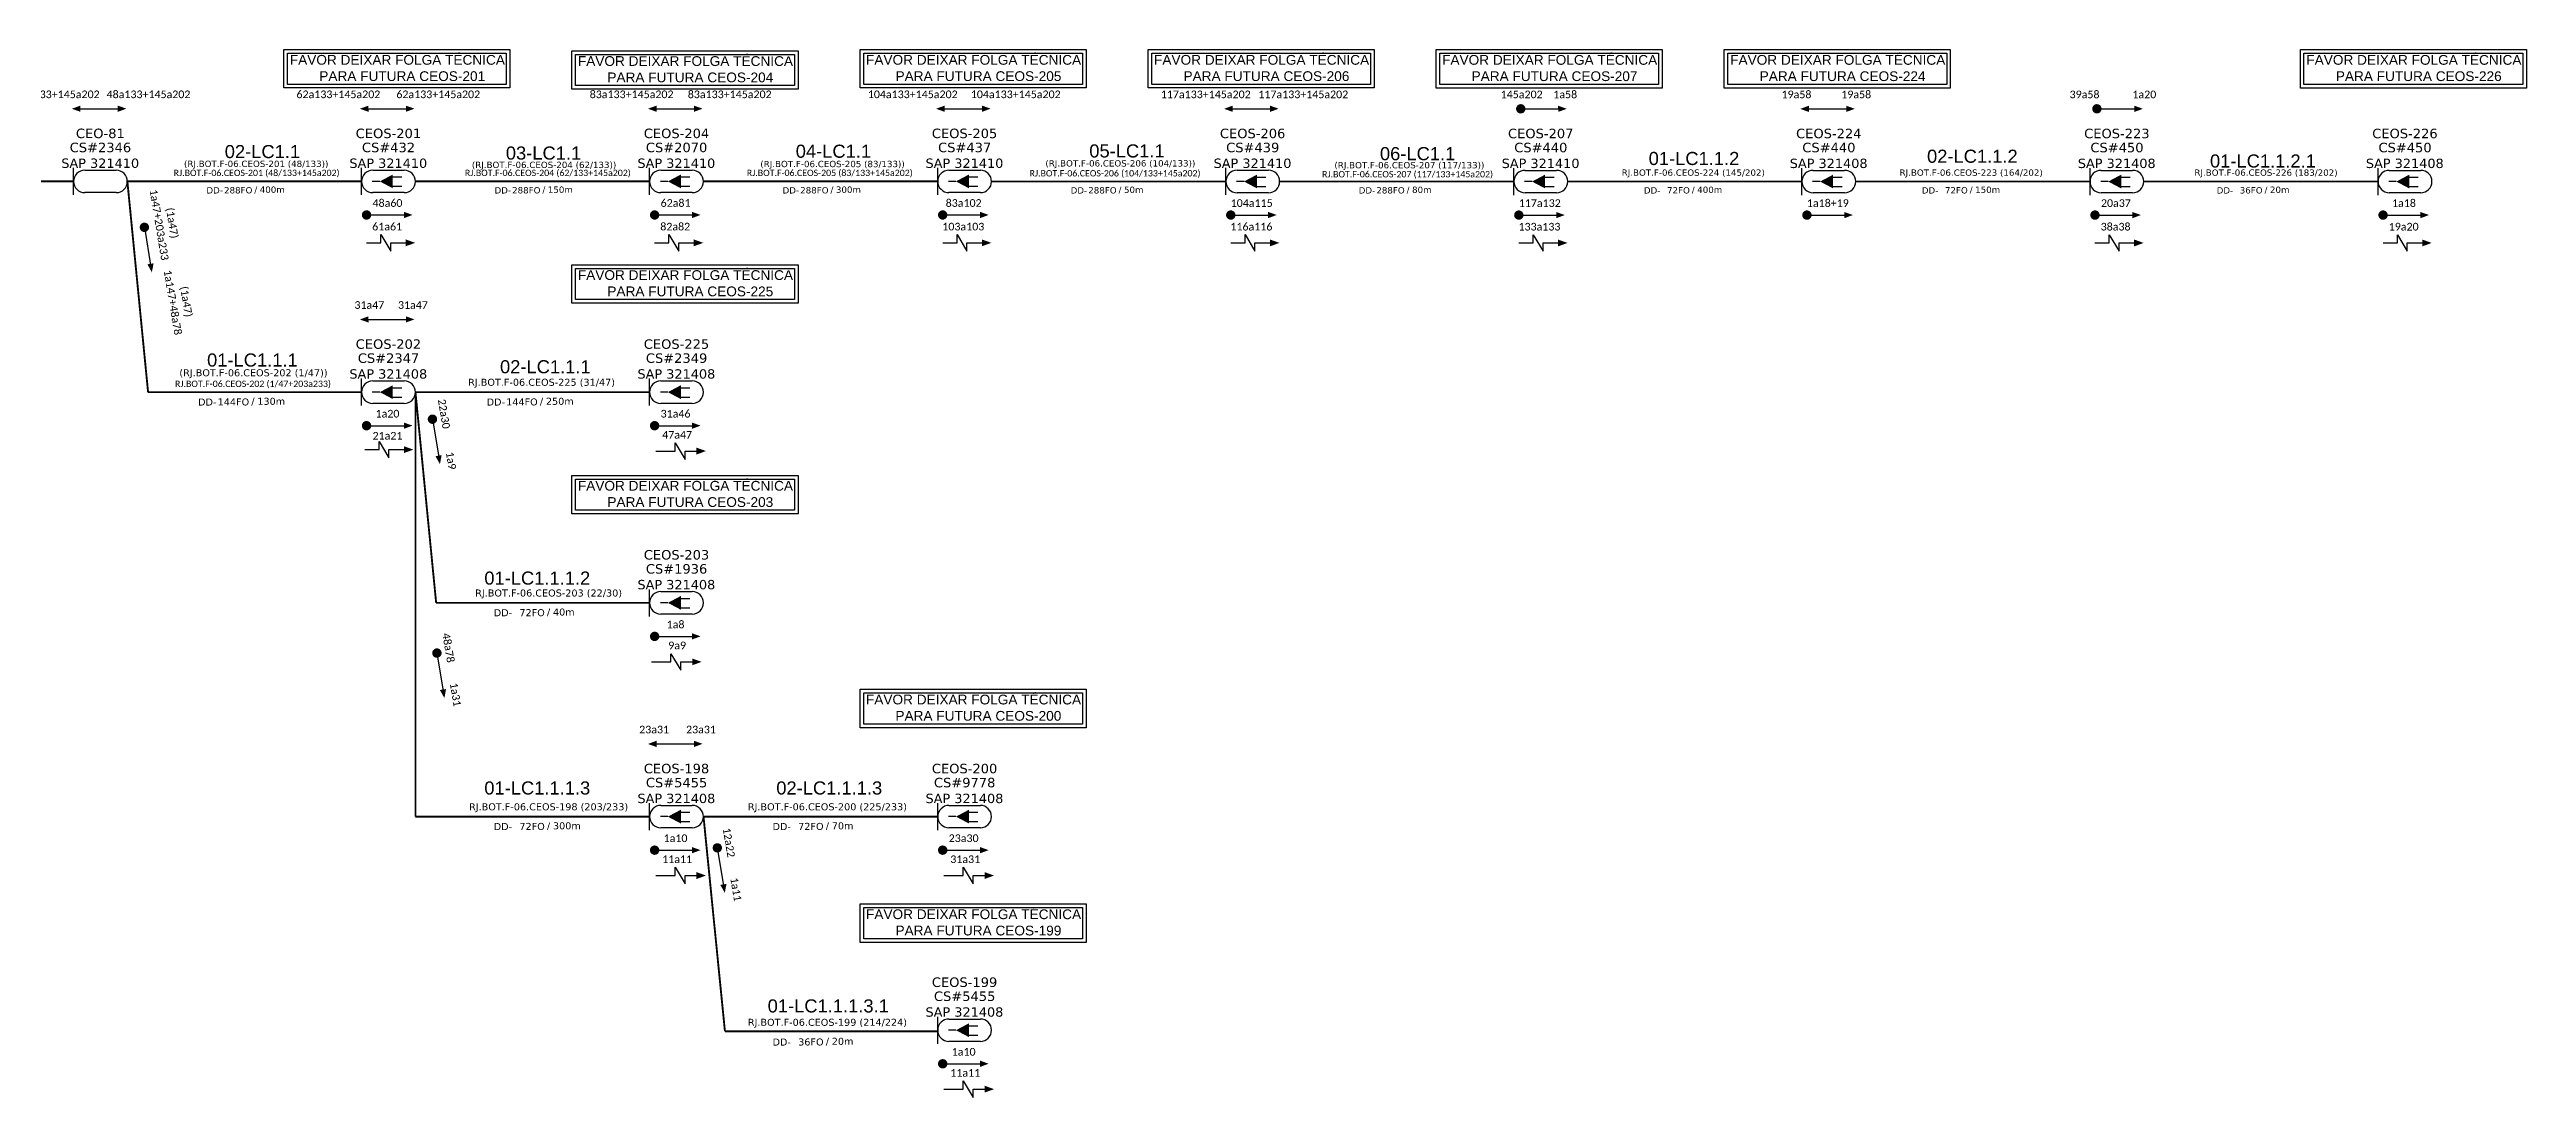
# Model space of a CAD drawing. Header units: inches. Extents: x 28 to 953, y -799 to -556.
# Drawn here: x 425 to 953, y -799 to -576 of the extents above; entities that cross this region are included whole.
import ezdxf
from ezdxf.enums import TextEntityAlignment as Align

# ---------------------------------------------------------------- set-up
doc = ezdxf.new("R2010")
doc.units = ezdxf.units.IN
doc.header["$MEASUREMENT"] = 0
doc.linetypes.add('ARILSUPP', pattern=[2.98, 1.42, -0.71, 0.14, -0.71])
for name, color, linetype in [('20.4-CEOS', 1, 'Continuous'), ('20.5-CABO AÉREO', 1, 'Continuous'), ('CEO', 1, 'Continuous'), ('LC1', 3, 'Continuous'), ('SETA', 7, 'Continuous')]:
    doc.layers.add(name, color=color, linetype=linetype)
doc.layers.add('40.1-ETIQUETAS', color=1, linetype='Continuous', lineweight=20)
doc.styles.add('ARIAL', font='arial.ttf')
doc.styles.add('siredit', font='verdana.ttf')

# ---------------------------------------------------------------- blocks, each defined once
blk = doc.blocks.new('ETIQUETA_RS5F')
at = {"layer": '40.1-ETIQUETAS', "color": 0, "style": 'siredit'}
blk.add_text('/', height=1.5, dxfattribs=at).set_placement((1.55, -1.95), align=Align.MIDDLE_RIGHT)
for tag, p in [('ETIQUETA_R_SECUNDARIA', (1.18, 2.1)), ('ETIQUETA_R_PRIMARIA', (1.18, 4.1)), ('F_ATIVAS/F_MORTAS', (1.11, -4.24))]:
    blk.add_attdef(tag, text='', height=1.5, dxfattribs=at).set_placement(p, align=Align.MIDDLE_CENTER)
for tag, p in [('TIPO_CABO', (-6.62, -2.12)), ('CAP_CABO', (0.37, -2.09))]:
    blk.add_attdef(tag, text='', height=1.5, dxfattribs=at).set_placement(p, align=Align.MIDDLE_RIGHT)
blk.add_attdef('METROS', text='', height=1.5, dxfattribs=at).set_placement((2.11, -1.95), align=Align.MIDDLE_LEFT)
for tag, p in [('FUSÃO_1', (0.82, -8.39)), ('FUSÃO_2', (0.82, -10.6)), ('FUSÃO_3', (0.82, -12.93)), ('FUSÃO_4', (0.82, -15.14)), ('FUSÃO_5', (0.82, -17.16))]:
    blk.add_attdef(tag, text='', height=1.5, dxfattribs=at).set_placement(p, align=Align.CENTER)

msp = doc.modelspace()

# ---------------------------------------------------------------- linework, layer by layer
at = {"color": 5, "ltscale": 9e-07}
for points in [[(474.74, -575.52), (522.99, -575.52), (522.99, -583.73), (474.74, -583.73)], [(475.51, -576.29), (522.22, -576.29), (522.22, -582.96), (475.51, -582.96)], [(536.24, -575.79), (584.49, -575.79), (584.49, -584), (536.24, -584)], [(597.75, -575.52), (646.01, -575.52), (646.01, -583.73), (597.75, -583.73)], [(598.52, -576.29), (645.24, -576.29), (645.24, -582.96), (598.52, -582.96)], [(659.24, -575.52), (707.49, -575.52), (707.49, -583.73), (659.24, -583.73)], [(660, -576.29), (706.72, -576.29), (706.72, -582.96), (660, -582.96)], [(720.74, -575.53), (768.99, -575.53), (768.99, -583.74), (720.74, -583.74)], [(721.5, -576.3), (768.22, -576.3), (768.22, -582.97), (721.5, -582.97)], [(537.01, -576.55), (583.72, -576.55), (583.72, -583.23), (537.01, -583.23)], [(536.24, -621.49), (584.49, -621.49), (584.49, -629.7), (536.24, -629.7)], [(537.01, -622.26), (583.72, -622.26), (583.72, -628.93), (537.01, -628.93)], [(536.24, -666.49), (584.49, -666.49), (584.49, -674.71), (536.24, -674.71)], [(537.01, -667.26), (583.72, -667.26), (583.72, -673.94), (537.01, -673.94)]]:
    msp.add_lwpolyline(points, close=True, dxfattribs=at)
at = {"color": 3, "ltscale": 9e-07}
for points in [[(782.24, -575.53), (830.49, -575.53), (830.49, -583.74), (782.24, -583.74)], [(783, -576.3), (829.72, -576.3), (829.72, -582.97), (783, -582.97)], [(905.24, -575.53), (953.49, -575.53), (953.49, -583.74), (905.24, -583.74)], [(906, -576.3), (952.72, -576.3), (952.72, -582.97), (906, -582.97)], [(597.74, -712.15), (645.99, -712.15), (645.99, -720.37), (597.74, -720.37)], [(598.51, -712.92), (645.22, -712.92), (645.22, -719.6), (598.51, -719.6)], [(597.75, -758.01), (646.01, -758.01), (646.01, -766.23), (597.75, -766.23)], [(598.52, -758.78), (645.24, -758.78), (645.24, -765.46), (598.52, -765.46)]]:
    msp.add_lwpolyline(points, close=True, dxfattribs=at)
at = {"color": 7}
for points in [[(431.29, -588.16), (439.27, -588.16)], [(492.79, -588.16), (500.77, -588.16)], [(554.29, -588.16), (562.27, -588.16)], [(615.79, -588.16), (623.77, -588.16)], [(677.29, -588.17), (685.27, -588.17)], [(738.79, -588.19), (746.77, -588.19)], [(800.29, -588.19), (808.27, -588.19)], [(861.79, -588.19), (869.77, -588.19)], [(492.38, -610.86), (500.36, -610.86)], [(553.88, -610.86), (561.86, -610.86)], [(615.38, -610.86), (623.36, -610.86)], [(676.88, -610.87), (684.86, -610.87)], [(738.38, -610.88), (746.36, -610.88)], [(799.88, -610.88), (807.86, -610.88)], [(861.38, -610.88), (869.36, -610.88)], [(922.88, -610.88), (930.86, -610.88)], [(495.44, -616.81), (495.44, -615.04), (497.55, -618.58), (497.55, -616.81)], [(556.94, -616.81), (556.94, -615.04), (559.05, -618.58), (559.05, -616.81)], [(618.44, -616.81), (618.44, -615.04), (620.55, -618.58), (620.55, -616.81)], [(679.94, -616.82), (679.94, -615.05), (682.05, -618.59), (682.05, -616.82)], [(741.44, -616.83), (741.44, -615.07), (743.55, -618.6), (743.55, -616.83)], [(864.44, -616.83), (864.44, -615.07), (866.55, -618.6), (866.55, -616.83)], [(925.94, -616.83), (925.94, -615.07), (928.05, -618.6), (928.05, -616.83)], [(492.79, -633.17), (500.77, -633.17)], [(492.38, -655.86), (500.36, -655.86)], [(495.05, -660.98), (495.05, -659.21), (497.17, -662.74), (497.17, -660.98)], [(553.88, -655.86), (561.86, -655.86)], [(558.27, -661.3), (558.27, -659.53), (560.39, -663.06), (560.39, -661.3)], [(553.88, -700.87), (561.86, -700.87)], [(557.35, -706.32), (557.35, -704.56), (559.46, -708.09), (559.47, -706.32)], [(554.29, -723.83), (562.27, -723.83)], [(553.88, -746.53), (561.86, -746.53)], [(558.27, -751.96), (558.27, -750.19), (560.39, -753.72), (560.39, -751.96)], [(615.38, -746.53), (623.36, -746.53)], [(619.77, -751.96), (619.77, -750.19), (621.89, -753.72), (621.89, -751.96)], [(615.38, -792.15), (623.36, -792.15)], [(619.77, -797.58), (619.77, -795.81), (621.89, -799.35), (621.89, -797.58)]]:
    msp.add_lwpolyline(points, dxfattribs=at)
at = {"color": 7, "const_width": 1}
for points in [[(738.29, -588.19, 1), (739.29, -588.18, 1)], [(861.29, -588.19, 1), (862.29, -588.18, 1)], [(444.87, -613, 1), (445.03, -613.99, 1)], [(491.88, -610.86, 1), (492.88, -610.86, 1)], [(553.38, -610.86, 1), (554.38, -610.86, 1)], [(614.88, -610.86, 1), (615.88, -610.86, 1)], [(676.38, -610.87, 1), (677.38, -610.87, 1)], [(737.88, -610.89, 1), (738.88, -610.88, 1)], [(799.38, -610.89, 1), (800.38, -610.88, 1)], [(860.88, -610.89, 1), (861.88, -610.88, 1)], [(922.38, -610.89, 1), (923.38, -610.88, 1)], [(491.88, -655.87, 1), (492.88, -655.86, 1)], [(506.37, -653.98, 1), (506.53, -654.97, 1)], [(553.38, -655.87, 1), (554.38, -655.86, 1)], [(553.38, -700.87, 1), (554.38, -700.86, 1)], [(507.32, -703.93, 1), (507.48, -704.92, 1)], [(553.38, -746.53, 1), (554.38, -746.52, 1)], [(567.18, -745.54, 1), (567.35, -746.52, 1)], [(614.88, -746.53, 1), (615.88, -746.52, 1)], [(614.88, -792.15, 1), (615.88, -792.15, 1)]]:
    msp.add_lwpolyline(points, format="xyb", close=True, dxfattribs=at)
at = {"layer": '20.4-CEOS', "color": 5}
for p, q in [((432.21, -601.3), (438.92, -601.3)), ((493.71, -601.3), (500.42, -601.3)), ((555.21, -601.3), (561.92, -601.3)), ((616.71, -601.3), (623.42, -601.3)), ((678.21, -601.31), (684.92, -601.31)), ((739.71, -601.33), (746.42, -601.33)), ((438.92, -606.09), (432.21, -606.09)), ((500.42, -606.09), (493.71, -606.09)), ((561.92, -606.09), (555.21, -606.09)), ((623.42, -606.09), (616.71, -606.09)), ((684.92, -606.1), (678.21, -606.1)), ((746.42, -606.11), (739.71, -606.11)), ((493.71, -646.31), (500.42, -646.31)), ((555.21, -646.31), (561.92, -646.31)), ((500.42, -651.09), (493.71, -651.09)), ((561.92, -651.09), (555.21, -651.09)), ((555.21, -691.31), (561.92, -691.31)), ((561.92, -696.1), (555.21, -696.1))]:
    msp.add_line(p, q, dxfattribs=at)
at = {"layer": '20.4-CEOS', "color": 8}
for p, q in [((801.21, -601.33), (807.92, -601.33)), ((924.21, -601.33), (930.92, -601.33)), ((807.92, -606.11), (801.21, -606.11)), ((930.92, -606.11), (924.21, -606.11)), ((616.71, -736.97), (623.42, -736.97)), ((623.42, -741.76), (616.71, -741.76)), ((616.71, -782.59), (623.42, -782.59)), ((623.42, -787.38), (616.71, -787.38))]:
    msp.add_line(p, q, dxfattribs=at)
at = {"layer": '20.4-CEOS', "color": 1}
for p, q in [((862.71, -601.33), (869.42, -601.33)), ((869.42, -606.11), (862.71, -606.11)), ((555.21, -736.97), (561.92, -736.97)), ((561.92, -741.76), (555.21, -741.76))]:
    msp.add_line(p, q, dxfattribs=at)
at = {"layer": '20.4-CEOS', "color": 5}
for points in [[(429.82, -606.58), (429.82, -600.81)], [(491.32, -606.58), (491.32, -600.81)], [(497.86, -602.74), (499.9, -602.74)], [(552.82, -606.58), (552.82, -600.81)], [(559.36, -602.74), (561.4, -602.74)], [(614.32, -606.58), (614.32, -600.81)], [(620.86, -602.74), (622.9, -602.74)], [(675.82, -606.59), (675.82, -600.82)], [(682.36, -602.76), (684.4, -602.76)], [(737.32, -606.6), (737.32, -600.83)], [(743.86, -602.77), (745.9, -602.77)], [(495.21, -603.69), (493.6, -603.69)], [(497.86, -604.74), (499.9, -604.74)], [(556.71, -603.69), (555.1, -603.69)], [(559.36, -604.74), (561.4, -604.74)], [(618.21, -603.69), (616.6, -603.69)], [(620.86, -604.74), (622.9, -604.74)], [(679.71, -603.71), (678.1, -603.71)], [(682.36, -604.75), (684.4, -604.75)], [(741.21, -603.72), (739.6, -603.72)], [(743.86, -604.76), (745.9, -604.76)], [(491.32, -651.58), (491.32, -645.81)], [(495.21, -648.7), (493.6, -648.7)], [(497.86, -647.75), (499.9, -647.75)], [(497.86, -649.74), (499.9, -649.74)], [(552.82, -651.58), (552.82, -645.81)], [(556.71, -648.7), (555.1, -648.7)], [(559.36, -647.75), (561.4, -647.75)], [(559.36, -649.74), (561.4, -649.74)], [(552.82, -696.59), (552.82, -690.82)], [(556.71, -693.7), (555.1, -693.7)], [(559.36, -692.75), (561.4, -692.75)], [(559.36, -694.74), (561.4, -694.74)]]:
    msp.add_lwpolyline(points, dxfattribs=at)
for points in [[(495.21, -603.69, 0, 2.95, 0), (497.98, -603.69, 2.95, 2.95, 0)], [(556.71, -603.69, 0, 2.95, 0), (559.48, -603.69, 2.95, 2.95, 0)], [(618.21, -603.69, 0, 2.95, 0), (620.98, -603.69, 2.95, 2.95, 0)], [(679.71, -603.71, 0, 2.95, 0), (682.48, -603.71, 2.95, 2.95, 0)], [(741.21, -603.72, 0, 2.95, 0), (743.98, -603.72, 2.95, 2.95, 0)], [(495.21, -648.7, 0, 2.95, 0), (497.98, -648.7, 2.95, 2.95, 0)], [(556.71, -648.7, 0, 2.95, 0), (559.48, -648.7, 2.95, 2.95, 0)], [(556.71, -693.7, 0, 2.95, 0), (559.48, -693.7, 2.95, 2.95, 0)]]:
    msp.add_lwpolyline(points, format="xyseb", dxfattribs=at)
at = {"layer": '20.4-CEOS', "color": 8}
for points in [[(798.82, -606.6), (798.82, -600.83)], [(805.36, -602.77), (807.4, -602.77)], [(921.82, -606.6), (921.82, -600.83)], [(928.36, -602.77), (930.4, -602.77)], [(802.71, -603.72), (801.1, -603.72)], [(805.36, -604.76), (807.4, -604.76)], [(925.71, -603.72), (924.1, -603.72)], [(928.36, -604.76), (930.4, -604.76)], [(614.32, -742.25), (614.32, -736.48)], [(618.21, -739.36), (616.6, -739.36)], [(620.86, -738.41), (622.9, -738.41)], [(620.86, -740.4), (622.9, -740.4)], [(614.32, -787.87), (614.32, -782.1)], [(618.21, -784.98), (616.6, -784.98)], [(620.86, -784.03), (622.9, -784.03)], [(620.86, -786.03), (622.9, -786.03)]]:
    msp.add_lwpolyline(points, dxfattribs=at)
for points in [[(802.71, -603.72, 0, 2.95, 0), (805.48, -603.72, 2.95, 2.95, 0)], [(925.71, -603.72, 0, 2.95, 0), (928.48, -603.72, 2.95, 2.95, 0)], [(618.21, -739.36, 0, 2.95, 0), (620.98, -739.36, 2.95, 2.95, 0)], [(618.21, -784.98, 0, 2.95, 0), (620.98, -784.98, 2.95, 2.95, 0)]]:
    msp.add_lwpolyline(points, format="xyseb", dxfattribs=at)
at = {"layer": '20.4-CEOS', "color": 1}
for points in [[(860.32, -606.6), (860.32, -600.83)], [(866.86, -602.77), (868.9, -602.77)], [(864.21, -603.72), (862.6, -603.72)], [(866.86, -604.76), (868.9, -604.76)], [(552.82, -742.25), (552.82, -736.48)], [(556.71, -739.36), (555.1, -739.36)], [(559.36, -738.41), (561.4, -738.41)], [(559.36, -740.4), (561.4, -740.4)]]:
    msp.add_lwpolyline(points, dxfattribs=at)
for points in [[(864.21, -603.72, 0, 2.95, 0), (866.98, -603.72, 2.95, 2.95, 0)], [(556.71, -739.36, 0, 2.95, 0), (559.48, -739.36, 2.95, 2.95, 0)]]:
    msp.add_lwpolyline(points, format="xyseb", dxfattribs=at)
at = {"layer": '20.4-CEOS', "color": 5}
for centre, start, end in [((432.21, -603.69), 90, 270), ((438.92, -603.69), 270, 90), ((493.71, -603.69), 90, 270), ((500.42, -603.69), 270, 90), ((555.21, -603.69), 90, 270), ((561.92, -603.69), 270, 90), ((616.71, -603.69), 90, 270), ((623.42, -603.69), 270, 90), ((678.21, -603.71), 90, 270), ((684.92, -603.71), 270, 90), ((739.71, -603.72), 90, 270), ((746.42, -603.72), 270, 90), ((493.71, -648.7), 90, 270), ((500.42, -648.7), 270, 90), ((555.21, -648.7), 90, 270), ((561.92, -648.7), 270, 90), ((555.21, -693.7), 90, 270), ((561.92, -693.7), 270, 90)]:
    msp.add_arc(centre, 2.39, start, end, dxfattribs=at)
at = {"layer": '20.4-CEOS', "color": 8}
for centre, start, end in [((801.21, -603.72), 90, 270), ((807.92, -603.72), 270, 90), ((924.21, -603.72), 90, 270), ((930.92, -603.72), 270, 90), ((616.71, -739.36), 90, 270), ((623.42, -739.36), 270, 90), ((616.71, -784.98), 90, 270), ((623.42, -784.98), 270, 90)]:
    msp.add_arc(centre, 2.39, start, end, dxfattribs=at)
at = {"layer": '20.4-CEOS', "color": 1}
for centre, start, end in [((862.71, -603.72), 90, 270), ((869.42, -603.72), 270, 90), ((555.21, -739.36), 90, 270), ((561.92, -739.36), 270, 90)]:
    msp.add_arc(centre, 2.39, start, end, dxfattribs=at)
at = {"layer": '20.5-CABO AÉREO', "color": 5, "ltscale": 8, "const_width": 0.4}
for points in [[(379.82, -603.69), (429.82, -603.69)], [(441.32, -603.69), (491.32, -603.69)], [(441.32, -603.69), (445.74, -648.7)], [(502.82, -603.69), (552.82, -603.69)], [(564.32, -603.69), (614.32, -603.69)], [(625.82, -603.71), (675.82, -603.71)], [(687.32, -603.72), (737.32, -603.72)], [(445.74, -648.7), (491.32, -648.7)], [(502.82, -648.7), (507.24, -693.7)], [(502.82, -648.7), (552.82, -648.7)], [(507.24, -693.7), (552.82, -693.7)]]:
    msp.add_lwpolyline(points, dxfattribs=at)
at = {"layer": '20.5-CABO AÉREO', "color": 1, "ltscale": 8, "const_width": 0.4}
for points in [[(748.82, -603.72), (798.82, -603.72)], [(810.32, -603.72), (860.32, -603.72)], [(871.82, -603.72), (921.82, -603.72)], [(502.82, -648.7), (502.82, -739.36)], [(502.82, -739.36), (552.82, -739.36)], [(564.32, -739.36), (568.89, -785.2)], [(564.32, -739.36), (614.32, -739.36)], [(568.89, -785.2), (614.33, -785.2)]]:
    msp.add_lwpolyline(points, dxfattribs=at)
at = {"layer": 'SETA', "color": 7}
for points in [[(444.95, -613.49), (446.35, -621.98)], [(492.38, -616.81), (495.44, -616.81)], [(497.55, -616.81), (500.74, -616.81)], [(553.88, -616.81), (556.94, -616.81)], [(559.05, -616.81), (562.24, -616.81)], [(615.38, -616.81), (618.44, -616.81)], [(620.55, -616.81), (623.74, -616.81)], [(676.88, -616.82), (679.94, -616.82)], [(682.05, -616.82), (685.24, -616.82)], [(738.38, -616.83), (741.44, -616.83)], [(743.55, -616.83), (746.74, -616.83)], [(861.38, -616.83), (864.44, -616.83)], [(866.55, -616.83), (869.74, -616.83)], [(922.88, -616.83), (925.94, -616.83)], [(928.05, -616.83), (931.24, -616.83)], [(506.45, -654.47), (507.85, -662.96)], [(491.99, -660.98), (495.05, -660.98)], [(497.17, -660.98), (500.36, -660.98)], [(554.13, -661.3), (558.27, -661.3)], [(560.39, -661.3), (563.58, -661.3)], [(507.4, -704.42), (508.8, -712.91)], [(553.2, -706.32), (557.35, -706.32)], [(559.47, -706.32), (562.66, -706.32)], [(567.26, -746.03), (568.67, -754.51)], [(554.13, -751.96), (558.27, -751.96)], [(560.39, -751.96), (563.58, -751.96)], [(615.63, -751.96), (619.77, -751.96)], [(621.89, -751.96), (625.08, -751.96)], [(615.63, -797.58), (619.77, -797.58)], [(621.89, -797.58), (625.08, -797.58)]]:
    msp.add_lwpolyline(points, dxfattribs=at)
for points in [[(431.3, -588.83), (429.46, -588.17), (431.29, -587.5)], [(439.27, -587.5), (441.11, -588.15), (439.28, -588.83)], [(500.77, -587.5), (502.61, -588.15), (500.78, -588.83)], [(554.3, -588.83), (552.46, -588.17), (554.29, -587.5)], [(562.27, -587.5), (564.11, -588.15), (562.28, -588.83)], [(615.8, -588.83), (613.96, -588.17), (615.79, -587.5)], [(623.77, -587.5), (625.61, -588.15), (623.78, -588.83)], [(677.3, -588.84), (675.46, -588.18), (677.29, -587.51)], [(685.27, -587.51), (687.11, -588.16), (685.28, -588.84)], [(746.77, -587.52), (748.61, -588.18), (746.78, -588.85)], [(800.3, -588.85), (798.46, -588.2), (800.29, -587.52)], [(808.27, -587.52), (810.11, -588.18), (808.28, -588.85)], [(869.77, -587.52), (871.61, -588.18), (869.78, -588.85)], [(500.36, -610.19), (502.19, -610.85), (500.36, -611.53)], [(561.86, -610.19), (563.69, -610.85), (561.86, -611.53)], [(623.36, -610.19), (625.19, -610.85), (623.36, -611.53)], [(684.86, -610.2), (686.69, -610.86), (684.86, -611.54)], [(746.36, -610.22), (748.19, -610.87), (746.36, -611.55)], [(807.86, -610.22), (809.69, -610.87), (807.86, -611.55)], [(869.36, -610.22), (871.19, -610.87), (869.36, -611.55)], [(930.86, -610.22), (932.69, -610.87), (930.86, -611.55)], [(500.74, -616.08), (502.76, -616.81), (500.74, -617.54)], [(562.24, -616.08), (564.26, -616.81), (562.24, -617.54)], [(623.74, -616.08), (625.76, -616.81), (623.74, -617.54)], [(685.24, -616.09), (687.26, -616.82), (685.24, -617.56)], [(746.74, -616.1), (748.76, -616.83), (746.74, -617.57)], [(869.74, -616.1), (871.76, -616.83), (869.74, -617.57)], [(931.24, -616.1), (933.26, -616.83), (931.24, -617.57)], [(446.91, -621.18), (446.55, -623.1), (445.6, -621.4)], [(492.8, -633.83), (490.96, -633.18), (492.79, -632.5)], [(500.77, -632.5), (502.61, -633.16), (500.78, -633.83)], [(500.36, -655.2), (502.19, -655.85), (500.36, -656.53)], [(561.86, -655.2), (563.69, -655.85), (561.86, -656.53)], [(500.36, -660.25), (502.38, -660.98), (500.36, -661.71)], [(562.82, -660.55), (564.84, -661.28), (562.82, -662.02)], [(508.41, -662.16), (508.05, -664.08), (507.1, -662.38)], [(561.86, -700.2), (563.69, -700.86), (561.86, -701.53)], [(561.9, -705.58), (563.91, -706.31), (561.9, -707.04)], [(509.36, -712.11), (509, -714.03), (508.04, -712.33)], [(554.3, -724.5), (552.46, -723.84), (554.29, -723.16)], [(562.27, -723.16), (564.11, -723.82), (562.28, -724.5)], [(561.86, -745.86), (563.69, -746.52), (561.86, -747.19)], [(623.36, -745.86), (625.19, -746.52), (623.36, -747.19)], [(562.82, -751.21), (564.84, -751.95), (562.82, -752.68)], [(569.22, -753.72), (568.86, -755.64), (567.91, -753.94)], [(624.32, -751.21), (626.34, -751.95), (624.32, -752.68)], [(623.36, -791.48), (625.19, -792.14), (623.36, -792.82)], [(624.32, -796.83), (626.34, -797.57), (624.32, -798.3)]]:
    msp.add_solid(points, dxfattribs=at)
at = {"layer": 'SETA', "color": 8}
msp.add_solid([(492.8, -588.83), (490.96, -588.17), (492.79, -587.5)], dxfattribs=at)

# ---------------------------------------------------------------- block references
at = {"layer": '40.1-ETIQUETAS', "color": 5}
ref = msp.add_blockref('ETIQUETA_RS5F', (467.65, -603.69), dxfattribs=dict(at, xscale=0.9000000000000057, yscale=0.8999999999999773, zscale=0.9))
ref.add_attrib('ETIQUETA_R_SECUNDARIA', '(RJ.BOT.F-06.CEOS-201 (48/133))', dxfattribs={"color": 0, "height": 1.35, "style": 'siredit'}).set_placement((468.82, -599.93), align=Align.MIDDLE_CENTER)
ref.add_attrib('TIPO_CABO', 'DD-', dxfattribs={"color": 0, "height": 1.35, "style": 'siredit'}).set_placement((461.72, -605.6), align=Align.MIDDLE_RIGHT)
ref.add_attrib('CAP_CABO', '288FO', dxfattribs={"color": 0, "height": 1.35, "style": 'siredit'}).set_placement((468.01, -605.58), align=Align.MIDDLE_RIGHT)
ref.add_attrib('METROS', '400m', dxfattribs={"color": 0, "height": 1.35, "style": 'siredit'}).set_placement((469.58, -605.45), align=Align.MIDDLE_LEFT)
ref = msp.add_blockref('ETIQUETA_RS5F', (529.15, -603.69), dxfattribs=dict(at, xscale=0.9000000000000057, yscale=0.8999999999999773, zscale=0.9))
ref.add_attrib('ETIQUETA_R_SECUNDARIA', '(RJ.BOT.F-06.CEOS-204 (62/133))', dxfattribs={"color": 0, "height": 1.35, "style": 'siredit'}).set_placement((530.28, -600.16), align=Align.MIDDLE_CENTER)
ref.add_attrib('TIPO_CABO', 'DD-', dxfattribs={"color": 0, "height": 1.35, "style": 'siredit'}).set_placement((523.22, -605.6), align=Align.MIDDLE_RIGHT)
ref.add_attrib('CAP_CABO', '288FO', dxfattribs={"color": 0, "height": 1.35, "style": 'siredit'}).set_placement((529.51, -605.58), align=Align.MIDDLE_RIGHT)
ref.add_attrib('METROS', '150m', dxfattribs={"color": 0, "height": 1.35, "style": 'siredit'}).set_placement((531.08, -605.45), align=Align.MIDDLE_LEFT)
ref = msp.add_blockref('ETIQUETA_RS5F', (590.65, -603.69), dxfattribs=dict(at, xscale=0.9000000000000057, yscale=0.8999999999999773, zscale=0.9))
ref.add_attrib('ETIQUETA_R_SECUNDARIA', '(RJ.BOT.F-06.CEOS-205 (83/133))', dxfattribs={"color": 0, "height": 1.35, "style": 'siredit'}).set_placement((591.86, -599.97), align=Align.MIDDLE_CENTER)
ref.add_attrib('TIPO_CABO', 'DD-', dxfattribs={"color": 0, "height": 1.35, "style": 'siredit'}).set_placement((584.72, -605.6), align=Align.MIDDLE_RIGHT)
ref.add_attrib('CAP_CABO', '288FO', dxfattribs={"color": 0, "height": 1.35, "style": 'siredit'}).set_placement((591.01, -605.58), align=Align.MIDDLE_RIGHT)
ref.add_attrib('METROS', '300m', dxfattribs={"color": 0, "height": 1.35, "style": 'siredit'}).set_placement((592.58, -605.45), align=Align.MIDDLE_LEFT)
ref = msp.add_blockref('ETIQUETA_RS5F', (652.15, -603.71), dxfattribs=dict(at, xscale=0.9000000000000057, yscale=0.8999999999999773, zscale=0.9))
ref.add_attrib('ETIQUETA_R_SECUNDARIA', '(RJ.BOT.F-06.CEOS-206 (104/133))', dxfattribs={"color": 0, "height": 1.35, "style": 'siredit'}).set_placement((653.31, -599.83), align=Align.MIDDLE_CENTER)
ref.add_attrib('TIPO_CABO', 'DD-', dxfattribs={"color": 0, "height": 1.35, "style": 'siredit'}).set_placement((646.22, -605.61), align=Align.MIDDLE_RIGHT)
ref.add_attrib('CAP_CABO', '288FO', dxfattribs={"color": 0, "height": 1.35, "style": 'siredit'}).set_placement((652.51, -605.59), align=Align.MIDDLE_RIGHT)
ref.add_attrib('METROS', '50m', dxfattribs={"color": 0, "height": 1.35, "style": 'siredit'}).set_placement((654.08, -605.47), align=Align.MIDDLE_LEFT)
ref = msp.add_blockref('ETIQUETA_RS5F', (713.65, -603.71), dxfattribs=dict(at, xscale=0.9000000000000057, yscale=0.8999999999999773, zscale=0.9))
ref.add_attrib('ETIQUETA_R_SECUNDARIA', '(RJ.BOT.F-06.CEOS-207 (117/133))', dxfattribs={"color": 0, "height": 1.35, "style": 'siredit'}).set_placement((715.01, -600.22), align=Align.MIDDLE_CENTER)
ref.add_attrib('TIPO_CABO', 'DD-', dxfattribs={"color": 0, "height": 1.35, "style": 'siredit'}).set_placement((707.72, -605.61), align=Align.MIDDLE_RIGHT)
ref.add_attrib('CAP_CABO', '288FO', dxfattribs={"color": 0, "height": 1.35, "style": 'siredit'}).set_placement((714.01, -605.59), align=Align.MIDDLE_RIGHT)
ref.add_attrib('METROS', '80m', dxfattribs={"color": 0, "height": 1.35, "style": 'siredit'}).set_placement((715.58, -605.47), align=Align.MIDDLE_LEFT)
at = {"layer": '40.1-ETIQUETAS', "color": 7}
ref = msp.add_blockref('ETIQUETA_RS5F', (774.53, -603.71), dxfattribs=dict(at, xscale=0.9000000000000057, yscale=0.8999999999999773, zscale=0.9))
ref.add_attrib('ETIQUETA_R_SECUNDARIA', 'RJ.BOT.F-06.CEOS-224 (145/202)', dxfattribs={"color": 0, "height": 1.35, "style": 'siredit'}).set_placement((775.62, -601.81), align=Align.MIDDLE_CENTER)
ref.add_attrib('TIPO_CABO', 'DD-', dxfattribs={"color": 0, "height": 1.35, "style": 'siredit'}).set_placement((768.6, -605.61), align=Align.MIDDLE_RIGHT)
ref.add_attrib('CAP_CABO', '72FO', dxfattribs={"color": 0, "height": 1.35, "style": 'siredit'}).set_placement((774.89, -605.59), align=Align.MIDDLE_RIGHT)
ref.add_attrib('METROS', '400m', dxfattribs={"color": 0, "height": 1.35, "style": 'siredit'}).set_placement((776.46, -605.47), align=Align.MIDDLE_LEFT)
ref = msp.add_blockref('ETIQUETA_RS5F', (833.86, -603.71), dxfattribs=dict(at, xscale=0.9000000000000057, yscale=0.8999999999999773, zscale=0.9))
ref.add_attrib('ETIQUETA_R_SECUNDARIA', 'RJ.BOT.F-06.CEOS-223 (164/202)', dxfattribs={"color": 0, "height": 1.35, "style": 'siredit'}).set_placement((834.95, -601.81), align=Align.MIDDLE_CENTER)
ref.add_attrib('TIPO_CABO', 'DD-', dxfattribs={"color": 0, "height": 1.35, "style": 'siredit'}).set_placement((827.93, -605.61), align=Align.MIDDLE_RIGHT)
ref.add_attrib('CAP_CABO', '72FO', dxfattribs={"color": 0, "height": 1.35, "style": 'siredit'}).set_placement((834.22, -605.59), align=Align.MIDDLE_RIGHT)
ref.add_attrib('METROS', '150m', dxfattribs={"color": 0, "height": 1.35, "style": 'siredit'}).set_placement((835.79, -605.47), align=Align.MIDDLE_LEFT)
ref = msp.add_blockref('ETIQUETA_RS5F', (896.8, -603.71), dxfattribs=dict(at, xscale=0.9000000000000057, yscale=0.8999999999999773, zscale=0.9))
ref.add_attrib('ETIQUETA_R_SECUNDARIA', 'RJ.BOT.F-06.CEOS-226 (183/202)', dxfattribs={"color": 0, "height": 1.35, "style": 'siredit'}).set_placement((897.89, -601.81), align=Align.MIDDLE_CENTER)
ref.add_attrib('TIPO_CABO', 'DD-', dxfattribs={"color": 0, "height": 1.35, "style": 'siredit'}).set_placement((890.88, -605.61), align=Align.MIDDLE_RIGHT)
ref.add_attrib('CAP_CABO', '36FO', dxfattribs={"color": 0, "height": 1.35, "style": 'siredit'}).set_placement((897.16, -605.59), align=Align.MIDDLE_RIGHT)
ref.add_attrib('METROS', '20m', dxfattribs={"color": 0, "height": 1.35, "style": 'siredit'}).set_placement((898.73, -605.47), align=Align.MIDDLE_LEFT)
at = {"layer": '40.1-ETIQUETAS', "color": 5}
ref = msp.add_blockref('ETIQUETA_RS5F', (466.92, -648.7), dxfattribs=at)
ref.add_attrib('ETIQUETA_R_SECUNDARIA', '(RJ.BOT.F-06.CEOS-202 (1/47))', dxfattribs={"color": 0, "height": 1.5, "style": 'siredit'}).set_placement((468.24, -644.56), align=Align.MIDDLE_CENTER)
ref.add_attrib('TIPO_CABO', 'DD-', dxfattribs={"color": 0, "height": 1.5, "style": 'siredit'}).set_placement((460.33, -650.81), align=Align.MIDDLE_RIGHT)
ref.add_attrib('CAP_CABO', '144FO', dxfattribs={"color": 0, "height": 1.5, "style": 'siredit'}).set_placement((467.32, -650.79), align=Align.MIDDLE_RIGHT)
ref.add_attrib('METROS', '130m', dxfattribs={"color": 0, "height": 1.5, "style": 'siredit'}).set_placement((469.06, -650.65), align=Align.MIDDLE_LEFT)
at = {"layer": '40.1-ETIQUETAS', "color": 7}
ref = msp.add_blockref('ETIQUETA_RS5F', (528.53, -648.7), dxfattribs=at)
ref.add_attrib('ETIQUETA_R_SECUNDARIA', 'RJ.BOT.F-06.CEOS-225 (31/47)', dxfattribs={"color": 0, "height": 1.5, "style": 'siredit'}).set_placement((529.74, -646.59), align=Align.MIDDLE_CENTER)
ref.add_attrib('TIPO_CABO', 'DD-', dxfattribs={"color": 0, "height": 1.5, "style": 'siredit'}).set_placement((521.94, -650.81), align=Align.MIDDLE_RIGHT)
ref.add_attrib('CAP_CABO', '144FO', dxfattribs={"color": 0, "height": 1.5, "style": 'siredit'}).set_placement((528.92, -650.79), align=Align.MIDDLE_RIGHT)
ref.add_attrib('METROS', '250m', dxfattribs={"color": 0, "height": 1.5, "style": 'siredit'}).set_placement((530.67, -650.65), align=Align.MIDDLE_LEFT)
ref = msp.add_blockref('ETIQUETA_RS5F', (530.03, -693.7), dxfattribs=at)
ref.add_attrib('ETIQUETA_R_SECUNDARIA', 'RJ.BOT.F-06.CEOS-203 (22/30)', dxfattribs={"color": 0, "height": 1.5, "style": 'siredit'}).set_placement((531.25, -691.6), align=Align.MIDDLE_CENTER)
ref.add_attrib('TIPO_CABO', 'DD-', dxfattribs={"color": 0, "height": 1.5, "style": 'siredit'}).set_placement((523.45, -695.82), align=Align.MIDDLE_RIGHT)
ref.add_attrib('CAP_CABO', '72FO', dxfattribs={"color": 0, "height": 1.5, "style": 'siredit'}).set_placement((530.43, -695.8), align=Align.MIDDLE_RIGHT)
ref.add_attrib('METROS', '40m', dxfattribs={"color": 0, "height": 1.5, "style": 'siredit'}).set_placement((532.18, -695.66), align=Align.MIDDLE_LEFT)
ref = msp.add_blockref('ETIQUETA_RS5F', (530.03, -739.36), dxfattribs=at)
ref.add_attrib('ETIQUETA_R_SECUNDARIA', 'RJ.BOT.F-06.CEOS-198 (203/233)', dxfattribs={"color": 0, "height": 1.5, "style": 'siredit'}).set_placement((531.25, -737.26), align=Align.MIDDLE_CENTER)
ref.add_attrib('TIPO_CABO', 'DD-', dxfattribs={"color": 0, "height": 1.5, "style": 'siredit'}).set_placement((523.45, -741.48), align=Align.MIDDLE_RIGHT)
ref.add_attrib('CAP_CABO', '72FO', dxfattribs={"color": 0, "height": 1.5, "style": 'siredit'}).set_placement((530.43, -741.45), align=Align.MIDDLE_RIGHT)
ref.add_attrib('METROS', '300m', dxfattribs={"color": 0, "height": 1.5, "style": 'siredit'}).set_placement((532.18, -741.32), align=Align.MIDDLE_LEFT)
ref = msp.add_blockref('ETIQUETA_RS5F', (589.56, -739.36), dxfattribs=at)
ref.add_attrib('ETIQUETA_R_SECUNDARIA', 'RJ.BOT.F-06.CEOS-200 (225/233)', dxfattribs={"color": 0, "height": 1.5, "style": 'siredit'}).set_placement((590.77, -737.26), align=Align.MIDDLE_CENTER)
ref.add_attrib('TIPO_CABO', 'DD-', dxfattribs={"color": 0, "height": 1.5, "style": 'siredit'}).set_placement((582.97, -741.48), align=Align.MIDDLE_RIGHT)
ref.add_attrib('CAP_CABO', '72FO', dxfattribs={"color": 0, "height": 1.5, "style": 'siredit'}).set_placement((589.95, -741.45), align=Align.MIDDLE_RIGHT)
ref.add_attrib('METROS', '70m', dxfattribs={"color": 0, "height": 1.5, "style": 'siredit'}).set_placement((591.7, -741.32), align=Align.MIDDLE_LEFT)
ref = msp.add_blockref('ETIQUETA_RS5F', (589.56, -785.4), dxfattribs=at)
ref.add_attrib('ETIQUETA_R_SECUNDARIA', 'RJ.BOT.F-06.CEOS-199 (214/224)', dxfattribs={"color": 0, "height": 1.5, "style": 'siredit'}).set_placement((590.77, -783.29), align=Align.MIDDLE_CENTER)
ref.add_attrib('TIPO_CABO', 'DD-', dxfattribs={"color": 0, "height": 1.5, "style": 'siredit'}).set_placement((582.97, -787.51), align=Align.MIDDLE_RIGHT)
ref.add_attrib('CAP_CABO', '36FO', dxfattribs={"color": 0, "height": 1.5, "style": 'siredit'}).set_placement((589.95, -787.49), align=Align.MIDDLE_RIGHT)
ref.add_attrib('METROS', '20m', dxfattribs={"color": 0, "height": 1.5, "style": 'siredit'}).set_placement((591.7, -787.35), align=Align.MIDDLE_LEFT)

# ---------------------------------------------------------------- texts
at = {"color": 7, "style": 'ARIAL'}
for s, p in [('FAVOR DEIXAR FOLGA TÉCNICA', (476, -578.76)), ('FAVOR DEIXAR FOLGA TÉCNICA', (599.01, -578.76)), ('FAVOR DEIXAR FOLGA TÉCNICA', (660.5, -578.76)), ('FAVOR DEIXAR FOLGA TÉCNICA', (722, -578.77)), ('FAVOR DEIXAR FOLGA TÉCNICA', (783.5, -578.77)), ('FAVOR DEIXAR FOLGA TÉCNICA', (906.5, -578.77)), ('PARA FUTURA CEOS-201', (482.29, -582.24)), ('FAVOR DEIXAR FOLGA TÉCNICA', (537.5, -579.02)), ('PARA FUTURA CEOS-204', (543.79, -582.51)), ('PARA FUTURA CEOS-205', (605.31, -582.24)), ('PARA FUTURA CEOS-206', (666.79, -582.24)), ('PARA FUTURA CEOS-207', (728.29, -582.25)), ('PARA FUTURA CEOS-224', (789.79, -582.25)), ('PARA FUTURA CEOS-226', (912.79, -582.25)), ('FAVOR DEIXAR FOLGA TÉCNICA', (537.5, -624.73)), ('PARA FUTURA CEOS-225', (543.79, -628.21)), ('FAVOR DEIXAR FOLGA TÉCNICA', (537.5, -669.73)), ('PARA FUTURA CEOS-203', (543.79, -673.21)), ('FAVOR DEIXAR FOLGA TÉCNICA', (599, -715.39)), ('PARA FUTURA CEOS-200', (605.29, -718.87)), ('FAVOR DEIXAR FOLGA TÉCNICA', (599.01, -761.25)), ('PARA FUTURA CEOS-199', (605.3, -764.73))]:
    msp.add_text(s, height=2.0835, rotation=359.9867, dxfattribs=at).set_placement(p)
at = {"layer": '20.4-CEOS', "color": 7, "style": 'siredit'}
for s, height, p in [('CS#2346', 2.028, (435.57, -596.43)), ('CS#432', 2.028, (497.07, -596.43)), ('CS#2070', 2.028, (558.57, -596.43)), ('CS#437', 2.028, (620.07, -596.43)), ('CS#439', 2.028, (681.57, -596.44)), ('CS#440', 2.028, (743.07, -596.45)), ('CS#440', 2.028, (804.57, -596.45)), ('CS#450', 2.028, (866.07, -596.45)), ('CS#450', 2.028, (927.57, -596.45)), ('SAP 321410', 2, (435.52, -599.8)), ('SAP 321410', 2, (497.02, -599.8)), ('SAP 321410', 2, (558.52, -599.8)), ('SAP 321410', 2, (620.02, -599.8)), ('SAP 321410', 2, (681.52, -599.81)), ('SAP 321410', 2, (743.02, -599.83)), ('SAP 321408', 2, (804.52, -599.83)), ('SAP 321408', 2, (866.02, -599.83)), ('SAP 321408', 2, (927.52, -599.83)), ('SAP 321408', 2, (497.02, -644.81)), ('CS#2347', 2.028, (497.07, -641.43)), ('SAP 321408', 2, (558.52, -644.81)), ('CS#2349', 2.028, (558.57, -641.43)), ('CS#1936', 2.028, (558.57, -686.44)), ('SAP 321408', 2, (558.52, -689.81)), ('SAP 321408', 2, (558.52, -735.47)), ('CS#5455', 2.028, (558.57, -732.09)), ('SAP 321408', 2, (620.02, -735.47)), ('CS#9778', 2.028, (620.07, -732.09)), ('CS#5455', 2.028, (620.07, -777.72)), ('SAP 321408', 2, (620.02, -781.09))]:
    msp.add_text(s, height=height, dxfattribs=at).set_placement(p, align=Align.MIDDLE_CENTER)
at = {"layer": '40.1-ETIQUETAS', "color": 7, "char_height": 1.633, "width": 27.8947, "attachment_point": 5, "style": 'ARIAL'}
for s, insert in [('{\\fCalibri|b0|i0|c0|p34;48a133\\C1;+145a202}', (426.45, -585.1)), ('{\\fCalibri|b0|i0|c0|p34;48a133\\C1;+145a202}', (445.83, -585.1)), ('{\\fCalibri|b0|i0|c0|p34;62a133\\C1;+145a202}', (507.69, -585.1)), ('{\\fCalibri|b0|i0|c0|p34;83a133\\C1;+145a202}', (548.97, -585.1)), ('{\\fCalibri|b0|i0|c0|p34;83a133\\C1;+145a202}', (569.91, -585.1)), ('{\\fCalibri|b0|i0|c0|p34;104a133\\C1;+145a202}', (608.98, -585.1)), ('{\\fCalibri|b0|i0|c0|p34;104a133\\C1;+145a202}', (630.97, -585.1)), ('{\\fCalibri|b0|i0|c0|p34;117a133\\C1;+145a202}', (671.54, -585.11)), ('{\\fCalibri|b0|i0|c0|p34;117a133\\C1;+145a202}', (692.36, -585.11)), ('{\\fCalibri|b0|i0|c0|p34;145a202}', (738.98, -585.12)), ('{\\fCalibri|b0|i0|c0|p34;1a58}', (748.28, -585.12)), ('{\\fCalibri|b0|i0|c0|p34;19a58}', (797.65, -585.12)), ('{\\fCalibri|b0|i0|c0|p34;19a58}', (810.41, -585.12)), ('{\\fCalibri|b0|i0|c0|p34;39a58}', (859.15, -585.12)), ('{\\fCalibri|b0|i0|c0|p34;1a20}', (871.91, -585.12)), ('{\\fCalibri|b0|i0|c0|p34;48a60}', (496.85, -608.31)), ('{\\fCalibri|b0|i0|c0|p34;62a81}', (558.35, -608.31)), ('{\\fCalibri|b0|i0|c0|p34;83a102}', (619.85, -608.31)), ('{\\fCalibri|b0|i0|c0|p34;104a115}', (681.35, -608.32)), ('{\\fCalibri|b0|i0|c0|p34;117a132}', (742.85, -608.33)), ('\\fCalibri|b0|i0|c0|p34;1a18+19', (804.35, -608.33)), ('{\\fCalibri|b0|i0|c0|p34;20a37}', (865.85, -608.33)), ('{\\fCalibri|b0|i0|c0|p34;1a18}', (927.35, -608.33)), ('{\\fCalibri|b0|i0|c0|p34;61a61}', (496.78, -613.35)), ('{\\fCalibri|b0|i0|c0|p34;82a82}', (558.28, -613.35)), ('{\\fCalibri|b0|i0|c0|p34;103a103}', (619.78, -613.35)), ('{\\fCalibri|b0|i0|c0|p34;116a116}', (681.28, -613.36)), ('{\\fCalibri|b0|i0|c0|p34;133a133}', (742.78, -613.37)), ('{\\fCalibri|b0|i0|c0|p34;38a38}', (865.78, -613.37)), ('{\\fCalibri|b0|i0|c0|p34;19a20}', (927.28, -613.37)), ('{\\fCalibri|b0|i0|c0|p34;31a47}', (492.98, -630.1)), ('{\\fCalibri|b0|i0|c0|p34;31a47}', (502.28, -630.1)), ('{\\fCalibri|b0|i0|c0|p34;1a20}', (496.85, -653.31)), ('{\\fCalibri|b0|i0|c0|p34;31a46}', (558.35, -653.31)), ('{\\fCalibri|b0|i0|c0|p34;21a21}', (496.85, -658.02)), ('{\\fCalibri|b0|i0|c0|p34;47a47}', (558.69, -657.81)), ('{\\fCalibri|b0|i0|c0|p34;1a8}', (558.35, -698.32)), ('{\\fCalibri|b0|i0|c0|p34;9a9}', (558.69, -702.81)), ('{\\fCalibri|b0|i0|c0|p34;23a31}', (553.77, -720.77)), ('{\\fCalibri|b0|i0|c0|p34;23a31}', (563.78, -720.77)), ('{\\fCalibri|b0|i0|c0|p34;1a10}', (558.35, -743.98)), ('{\\fCalibri|b0|i0|c0|p34;23a30}', (619.85, -743.98)), ('{\\fCalibri|b0|i0|c0|p34;11a11}', (558.69, -748.47)), ('{\\fCalibri|b0|i0|c0|p34;31a31}', (620.19, -748.47)), ('{\\fCalibri|b0|i0|c0|p34;1a10}', (619.85, -789.6)), ('{\\fCalibri|b0|i0|c0|p34;11a11}', (620.19, -794.09))]:
    msp.add_mtext(s, dxfattribs=dict(at, insert=insert))
at = {"layer": '40.1-ETIQUETAS', "color": 8, "insert": (486.37, -585.1), "char_height": 1.633, "width": 27.8947, "attachment_point": 5, "style": 'ARIAL'}
msp.add_mtext('{\\fCalibri|b0|i0|c0|p34;\\C0;62a133\\C1;+145a202}', dxfattribs=at)
at = {"layer": '40.1-ETIQUETAS', "color": 0, "char_height": 1.35, "attachment_point": 1, "style": 'siredit'}
for s, insert, width in [('{\\fCalibri|b0|i0|c0|p34;\\C1;RJ.BOT.F-06.CEOS-201 (48/133+145a202)}', (451.2, -601.19), 59.7129), ('{\\fCalibri|b0|i0|c0|p34;\\C1;RJ.BOT.F-06.CEOS-204 (62/133+145a202)}', (513.37, -601.19), 59.7129), ('{\\fCalibri|b0|i0|c0|p34;\\C1;RJ.BOT.F-06.CEOS-205 (83/133+145a202)}', (573.56, -601.19), 59.7129), ('{\\fCalibri|b0|i0|c0|p34;\\C1;RJ.BOT.F-06.CEOS-206 (104/133+145a202)}', (633.93, -601.28), 68.97), ('{\\fCalibri|b0|i0|c0|p34;\\C1;RJ.BOT.F-06.CEOS-207 (117/133+145a202)}', (696.38, -601.48), 68.97), ('{\\fCalibri|b0|i0|c0|p34;\\C1;RJ.BOT.F-06.CEOS-202 (1/47+203a233)}', (451.49, -646.24), 33.7679)]:
    msp.add_mtext(s, dxfattribs=dict(at, insert=insert, width=width))
at = {"layer": '40.1-ETIQUETAS', "color": 7, "char_height": 1.633, "width": 27.8947, "attachment_point": 5, "rotation": 279.4257, "style": 'ARIAL'}
for s, insert in [('{\\fCalibri|b0|i0|c0|p34;\\C0;1a47+\\C1;203a233}', (448.11, -612.97)), ('{\\fCalibri|b0|i0|c0|p34;\\C0;1a147\\C1;+48a78}', (451.02, -629.55)), ('{\\fCalibri|b0|i0|c0|p34;22a30}', (508.92, -653.35)), ('{\\fCalibri|b0|i0|c0|p34;1a9}', (510.42, -663.34)), ('{\\fCalibri|b0|i0|c0|p34;48a78}', (509.86, -703.3)), ('{\\fCalibri|b0|i0|c0|p34;1a31}', (511.37, -713.29)), ('{\\fCalibri|b0|i0|c0|p34;12a22}', (569.73, -744.91)), ('{\\fCalibri|b0|i0|c0|p34;1a11}', (571.24, -754.9))]:
    msp.add_mtext(s, dxfattribs=dict(at, insert=insert))
at = {"layer": '40.1-ETIQUETAS', "color": 5, "char_height": 1.633, "width": 27.8947, "attachment_point": 5, "rotation": 279.4257, "style": 'ARIAL'}
for insert in [(450.72, -612.6), (453.73, -629.4)]:
    msp.add_mtext('{\\fCalibri|b0|i0|c0|p34;(1a47)}', dxfattribs=dict(at, insert=insert))
at = {"layer": 'CEO', "color": 7, "style": 'siredit'}
for s, p in [('CEO-81', (435.55, -593.43)), ('CEOS-201', (497.05, -593.43)), ('CEOS-204', (558.55, -593.43)), ('CEOS-205', (620.05, -593.43)), ('CEOS-206', (681.55, -593.44)), ('CEOS-207', (743.05, -593.45)), ('CEOS-224', (804.55, -593.45)), ('CEOS-223', (866.05, -593.45)), ('CEOS-226', (927.55, -593.45)), ('CEOS-202', (497.05, -638.43)), ('CEOS-225', (558.55, -638.43)), ('CEOS-203', (558.55, -683.44)), ('CEOS-198', (558.55, -729.09)), ('CEOS-200', (620.05, -729.09)), ('CEOS-199', (620.05, -774.72))]:
    msp.add_text(s, height=2.028, dxfattribs=at).set_placement(p, align=Align.MIDDLE_CENTER)
at = {"layer": 'LC1', "color": 7, "linetype": 'ARILSUPP', "style": 'ARIAL'}
for s, p in [('02-LC1.1', (470.15, -597.32)), ('03-LC1.1', (530.16, -597.63)), ('04-LC1.1', (592.05, -597.24)), ('05-LC1.1', (654.72, -597.18)), ('06-LC1.1', (716.77, -597.76)), ('01-LC1.1.2', (775.77, -598.79)), ('02-LC1.1.2', (835.2, -598.31)), ('01-LC1.1.2.1', (897.24, -599.33)), ('01-LC1.1.1', (468.01, -641.84)), ('02-LC1.1.1', (530.55, -643.27)), ('01-LC1.1.1.2', (528.83, -688.41)), ('01-LC1.1.1.3', (528.83, -733.24)), ('02-LC1.1.1.3', (591.16, -733.24)), ('01-LC1.1.1.3.1', (590.95, -779.79))]:
    msp.add_text(s, height=2.8, dxfattribs=at).set_placement(p, align=Align.MIDDLE_CENTER)

doc.saveas('drawing.dxf')
